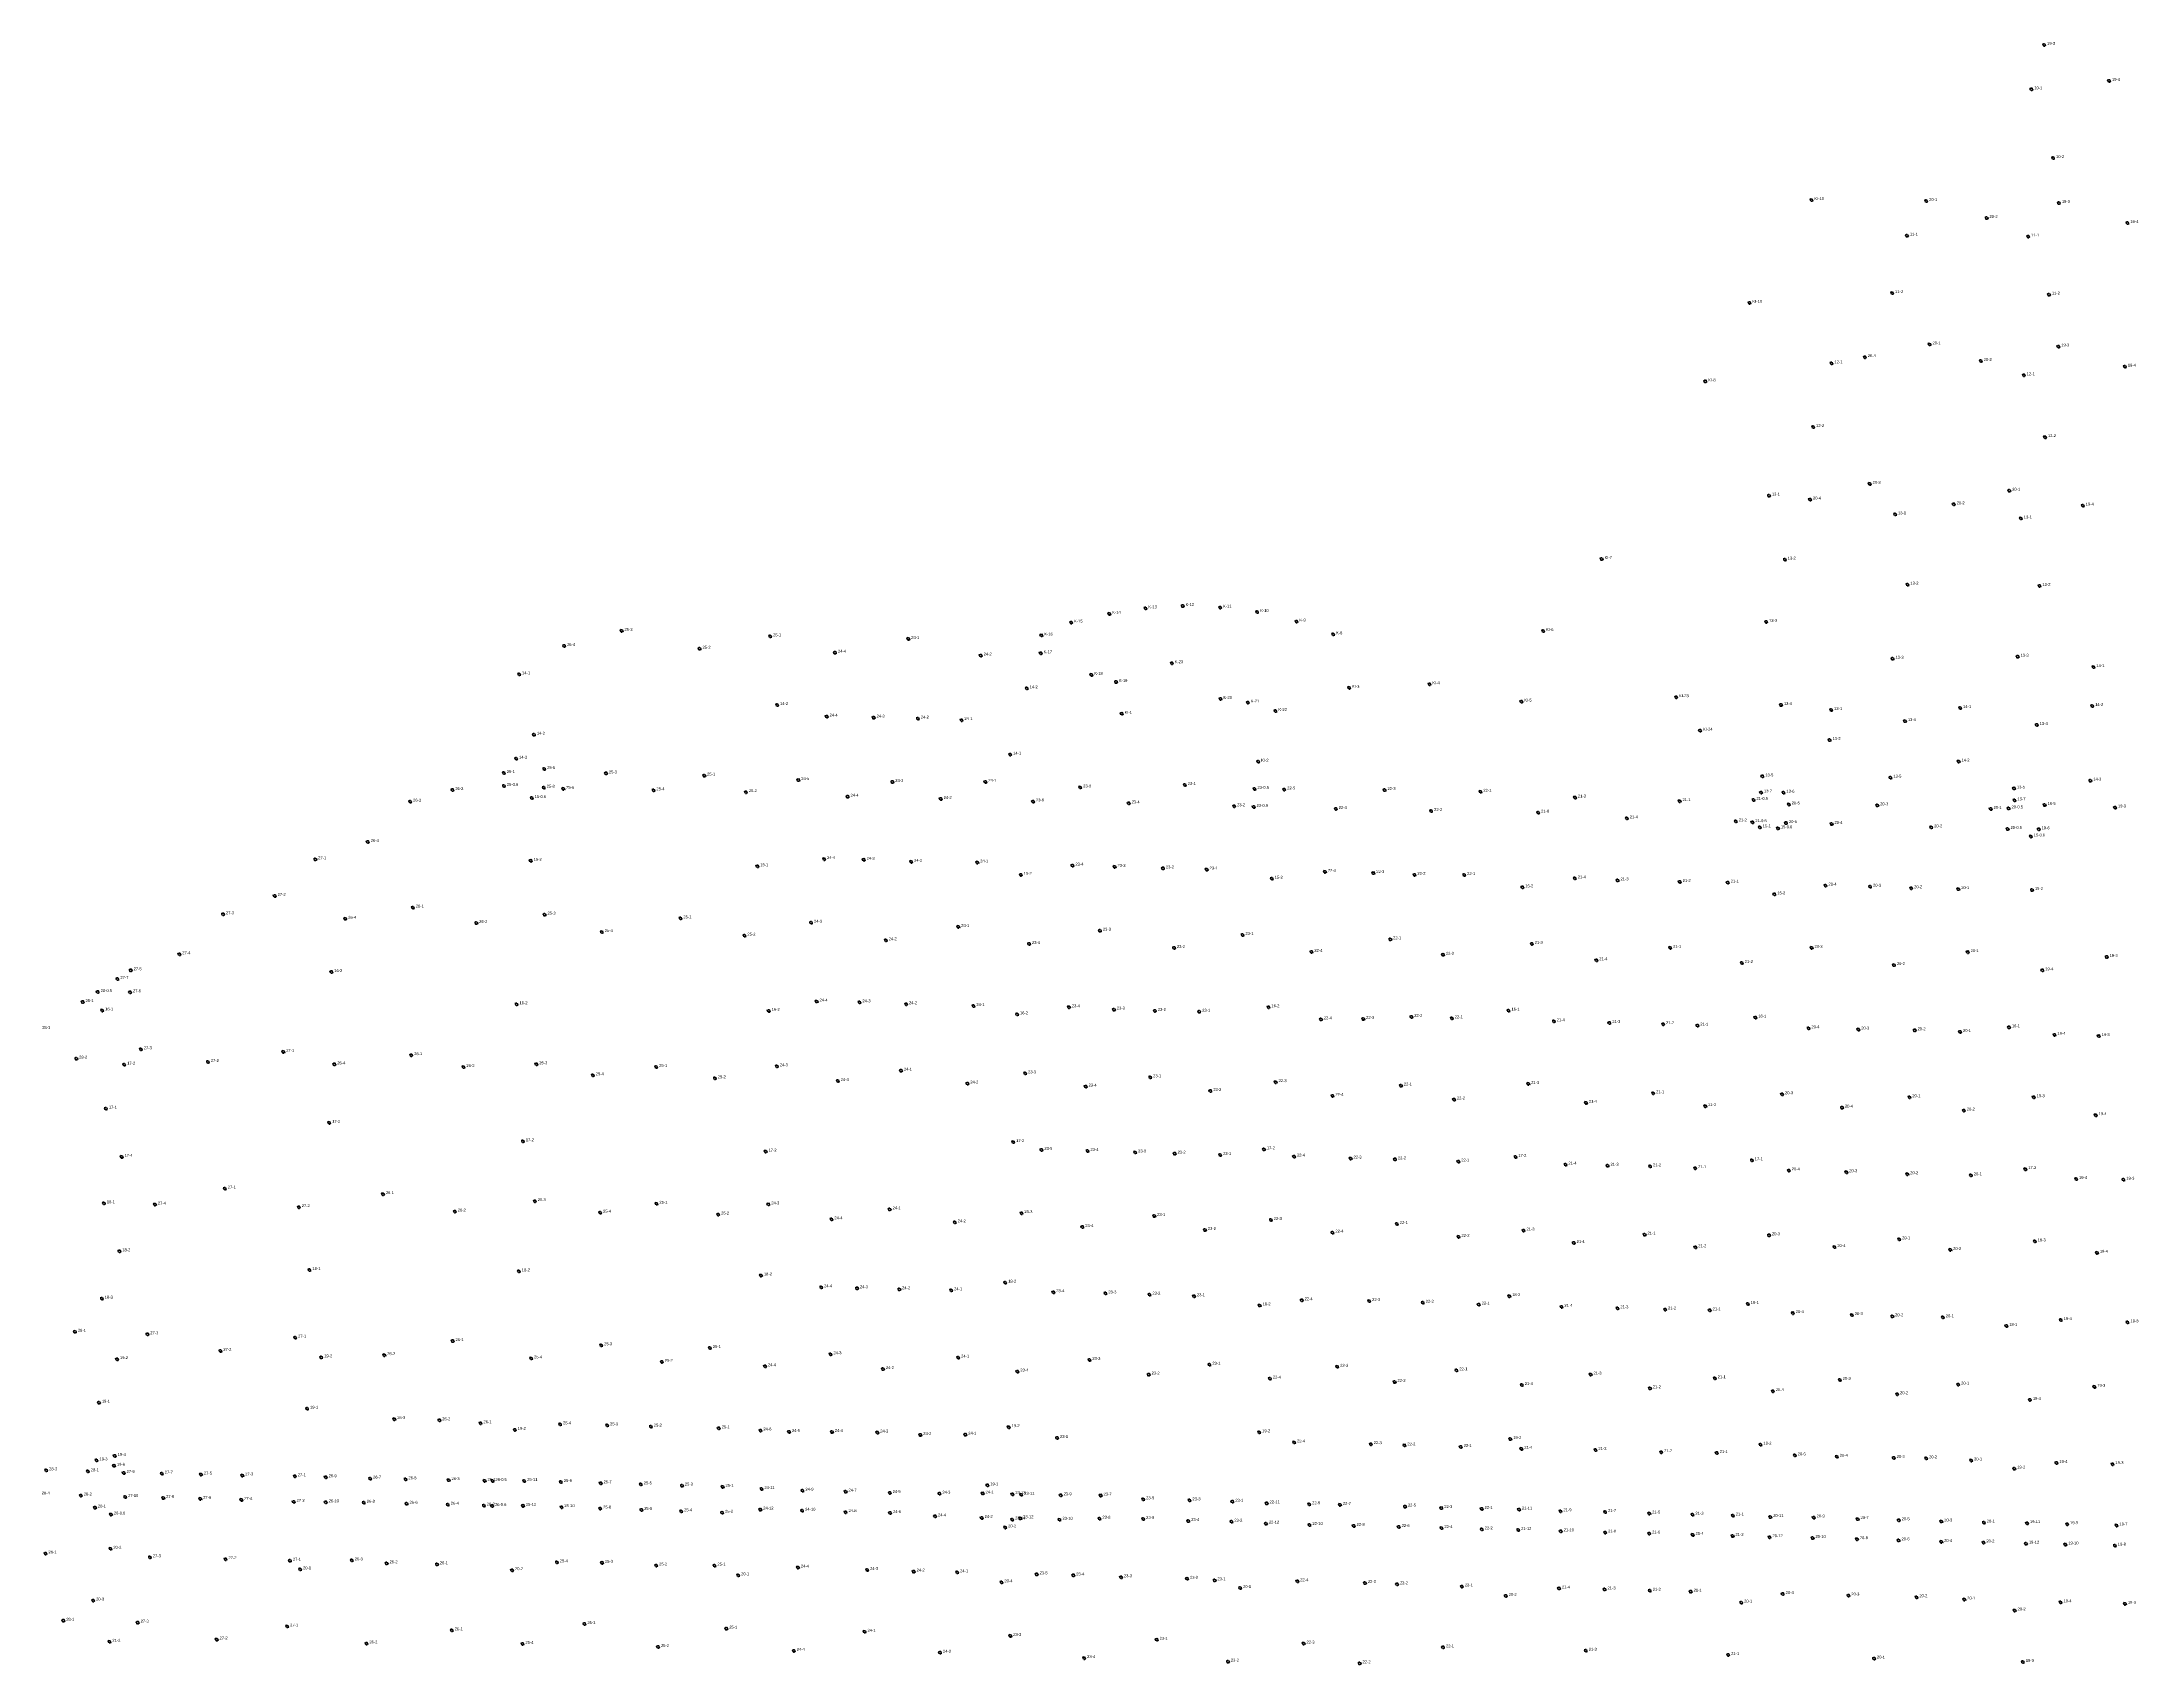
# Model space of a CAD drawing. Header units: inches. Extents: x 486468 to 494393, y 5455952 to 5461583.
# Drawn here: x 487713 to 489153, y 5457179 to 5458294 of the extents above; entities that cross this region are included whole.
import ezdxf

# ---------------------------------------------------------------- set-up
doc = ezdxf.new("R2010")
doc.units = ezdxf.units.IN
doc.header["$MEASUREMENT"] = 0
doc.layers.add('StreetLightingPoles', color=10, linetype='Continuous')

# ---------------------------------------------------------------- blocks, each defined once
blk = doc.blocks.new('Light')
at = {"color": 255}
for p, q in [((-0.7, 0.2), (-1.2, 0.4)), ((-0.4, 0.6), (-0.7, 1)), ((0, 0.7), (0, 1.2)), ((0.4, 0.6), (0.7, 1)), ((0.7, 0.2), (1.2, 0.4)), ((-0.7, -0.2), (-1.2, -0.4)), ((-0.4, -0.6), (-0.7, -1)), ((0, -0.8), (0, -1.3)), ((0.4, -0.6), (0.7, -1)), ((0.7, -0.2), (1.2, -0.4))]:
    blk.add_line(p, q, dxfattribs=at)
blk.add_circle((0, 0), 0.75, dxfattribs=at)

msp = doc.modelspace()

# ---------------------------------------------------------------- block references
at = {"layer": 'StreetLightingPoles'}
for p in [(489088.162, 5458292.047), (489132.75, 5458267.294), (489079.368, 5458261.526), (489094.334, 5458214.289), (488928.289, 5458185.412), (489007.121, 5458184.779), (489098.295, 5458183.371), (489048.636, 5458173.152), (489145.364, 5458169.627), (488993.879, 5458160.971), (489077.158, 5458160.395), (488885.734, 5458114.841), (488983.735, 5458121.51), (489091.429, 5458120.493), (489009.441, 5458086.246), (489097.917, 5458084.847), (488942.07, 5458073.282), (488964.959, 5458077.511), (489044.618, 5458074.877), (489074.175, 5458065.122), (489143.629, 5458071.039), (488855.378, 5458060.837), (488929.453, 5458029.511), (489088.739, 5458022.549), (488899.093, 5457982.396), (488927.342, 5457979.674), (488968.293, 5457990.482), (489064.177, 5457985.747), (488985.75, 5457969.495), (489026.041, 5457976.372), (489072.137, 5457966.704), (489114.724, 5457975.529), (488784.153, 5457938.885), (488909.973, 5457938.425), (488994.296, 5457921.252), (488496.32, 5457906.569), (489084.949, 5457920.383), (488419.726, 5457895.203), (488445.929, 5457901.175), (488470.764, 5457904.951), (488522.055, 5457905.491), (488547.531, 5457902.374), (488574.526, 5457895.901), (488897.16, 5457895.662), (488071.359, 5457879.09), (488110.884, 5457889.449), (488212.908, 5457885.702), (488307.848, 5457883.967), (488399.264, 5457886.315), (488599.721, 5457887.091), (488743.967, 5457889.344), (488164.472, 5457877.172), (488257.47, 5457874.429), (488357.602, 5457872.474), (488398.81, 5457874.086), (488488.842, 5457867.243), (488984.038, 5457870.313), (489069.944, 5457871.709), (489122.045, 5457864.557), (488040.505, 5457859.616), (488389.216, 5457849.934), (488433.579, 5457859.232), (488450.509, 5457854.376), (488610.659, 5457850.349), (488665.85, 5457852.832), (488217.733, 5457838.499), (488522.358, 5457842.747), (488541.091, 5457840.241), (488728.996, 5457840.91), (488835.37, 5457843.902), (488907.356, 5457838.6), (488941.824, 5457835.157), (489030.438, 5457836.517), (489121.189, 5457837.861), (488251.775, 5457830.584), (488284.039, 5457829.889), (488314.41, 5457829.185), (488344.376, 5457828.129), (488454.44, 5457832.498), (488560.102, 5457834.36), (488851.739, 5457820.894), (488992.528, 5457827.469), (489083.06, 5457824.816), (488050.655, 5457818.092), (488940.78, 5457814.429), (488030.01, 5457791.794), (488038.427, 5457801.624), (488057.679, 5457794.579), (488100.164, 5457791.547), (488377.85, 5457804.5), (488548.23, 5457799.569), (489029.381, 5457799.699), (487994.648, 5457780.095), (488030.022, 5457782.904), (488057.426, 5457781.69), (488070.829, 5457780.932), (488132.786, 5457779.922), (488167.685, 5457790.033), (488196.261, 5457778.661), (488232.289, 5457786.932), (488296.875, 5457785.664), (488360.772, 5457785.74), (488425.936, 5457781.889), (488497.778, 5457783.567), (488545.708, 5457780.875), (488566.078, 5457780.46), (488635.045, 5457780.091), (488700.902, 5457778.907), (488893.681, 5457778.433), (488894.593, 5457789.475), (488909.076, 5457778.281), (488982.539, 5457788.598), (489067.446, 5457781.205), (489119.863, 5457786.589), (487965.61, 5457772.093), (488049.16, 5457774.631), (488266.17, 5457775.505), (488330.121, 5457774.025), (488393.547, 5457772.226), (488459.24, 5457770.954), (488531.717, 5457769.007), (488545.129, 5457768.532), (488601.529, 5457767.181), (488667.026, 5457765.649), (488740.579, 5457764.565), (488765.85, 5457774.956), (488837.721, 5457772.469), (488888.529, 5457773.297), (488912.746, 5457770.199), (488973.527, 5457769.615), (489051.433, 5457767.159), (489063.742, 5457767.486), (489067.79, 5457773.003), (489088.469, 5457769.881), (489136.837, 5457768.111), (488801.499, 5457760.639), (488876.332, 5457758.55), (488887.709, 5457758.042), (488892.784, 5457754.454), (488905.261, 5457753.861), (488910.794, 5457757.419), (488942.151, 5457756.83), (489010.584, 5457754.42), (489063.062, 5457753.345), (489079.028, 5457748.209), (489084.409, 5457753.137), (487936.462, 5457744.413), (487900.452, 5457732.545), (488048.445, 5457731.488), (488204.157, 5457727.787), (488250.025, 5457732.634), (488277.209, 5457732.178), (488309.833, 5457730.807), (488355.231, 5457730.337), (488385.112, 5457721.841), (488420.577, 5457728.181), (488449.555, 5457727.338), (488482.816, 5457726.251), (488512.798, 5457725.505), (488594.075, 5457723.901), (488627.313, 5457723.026), (488655.588, 5457721.853), (488689.747, 5457721.757), (488765.74, 5457719.396), (487872.581, 5457707.406), (488557.561, 5457719.177), (488729.699, 5457713.238), (488795.107, 5457718.015), (488837.796, 5457716.991), (488870.782, 5457716.483), (488902.83, 5457708.411), (488937.971, 5457714.481), (488968.577, 5457713.669), (488996.802, 5457712.66), (489029.172, 5457712.034), (489079.772, 5457711.461), (487837.078, 5457694.752), (487921.026, 5457691.655), (487967.483, 5457699.349), (488057.969, 5457694.499), (488151.299, 5457691.96), (488011.057, 5457688.793), (488097.281, 5457682.506), (488195.302, 5457680.038), (488241.049, 5457688.924), (488292.374, 5457676.909), (488342.188, 5457686.1), (488439.498, 5457683.442), (488537.47, 5457680.544), (488638.938, 5457677.575), (487807.08, 5457667.326), (488390.787, 5457674.358), (488490.388, 5457671.611), (488584.771, 5457668.93), (488675.169, 5457666.924), (488736.169, 5457674.409), (488780.551, 5457663.206), (488831.255, 5457671.717), (488928.386, 5457671.707), (489035.634, 5457668.74), (489131.104, 5457665.426), (487764.51, 5457650.241), (487773.611, 5457656.261), (487911.51, 5457655.061), (488880.496, 5457661.291), (488984.98, 5457659.835), (489086.922, 5457656.192), (487740.637, 5457634.451), (487750.986, 5457641.296), (487773.172, 5457641.122), (488038.718, 5457632.915), (488244.862, 5457634.866), (488274.343, 5457634.231), (488306.334, 5457632.972), (487754.072, 5457628.666), (488211.949, 5457628.415), (488352.646, 5457631.696), (488382.571, 5457626.011), (488418.19, 5457630.897), (488449.094, 5457629.265), (488477.255, 5457628.387), (488507.713, 5457627.793), (488555.269, 5457630.914), (488591.336, 5457622.556), (488620.407, 5457622.862), (488653.43, 5457624.204), (488681.204, 5457623.331), (488720.205, 5457628.506), (488751.289, 5457621.233), (488789.456, 5457619.995), (488826.383, 5457619.252), (488889.762, 5457623.785), (488849.928, 5457618.262), (488926.259, 5457616.435), (488960.504, 5457615.601), (488999.203, 5457615.045), (489030.386, 5457613.933), (489063.991, 5457617.094), (489095.261, 5457611.939), (489125.629, 5457611.04), (487736.228, 5457595.58), (487769.184, 5457591.402), (487780.61, 5457602.028), (487826.67, 5457593.304), (487878.459, 5457600.27), (487913.535, 5457591.658), (487966.362, 5457597.961), (488002.284, 5457589.753), (488052.34, 5457591.712), (488134.64, 5457589.819), (488217.567, 5457590.332), (488091.097, 5457584.155), (488174.909, 5457582.073), (488259.4, 5457580.204), (488302.815, 5457587.267), (488348.426, 5457578.409), (488388.089, 5457585.448), (488429.697, 5457576.379), (488474.028, 5457582.747), (488560.188, 5457579.41), (488646.291, 5457577.072), (488733.755, 5457578.228), (487756.605, 5457561.153), (488515.374, 5457573.294), (488599.263, 5457570.007), (488682.729, 5457567.457), (488773.4, 5457565.218), (488819.559, 5457571.809), (488855.337, 5457562.94), (488908.109, 5457571.132), (488949.269, 5457561.914), (488995.61, 5457569.061), (489080.999, 5457569.051), (487910.018, 5457551.494), (489032.988, 5457559.905), (489123.545, 5457556.73), (488043.063, 5457538.78), (488379.922, 5457538.218), (488399.265, 5457532.83), (488430.981, 5457532.149), (488552.142, 5457533.274), (487767.416, 5457528.112), (488209.815, 5457531.756), (488463.721, 5457531.127), (488490.833, 5457530.275), (488522.041, 5457529.384), (488572.848, 5457528.312), (488611.715, 5457526.941), (488642.199, 5457526.332), (488685.731, 5457524.903), (488724.933, 5457528.021), (488759.324, 5457522.76), (488788.252, 5457521.996), (488817.485, 5457521.538), (488848.408, 5457520.314), (488887.341, 5457525.725), (488912.718, 5457518.711), (489075.214, 5457519.646), (487838.312, 5457506.231), (488952.255, 5457517.544), (488994.129, 5457516.182), (489037.834, 5457515.387), (489110.116, 5457512.858), (489142.606, 5457512.358), (487755.227, 5457496.174), (487790.296, 5457495.322), (487889.12, 5457493.534), (487946.935, 5457502.475), (487996.295, 5457490.522), (488051.243, 5457497.657), (488096.181, 5457489.717), (488134.816, 5457495.854), (488211.713, 5457495.406), (488295.006, 5457492.017), (488385.577, 5457489.415), (488177.224, 5457488.464), (488255.055, 5457485.129), (488339.758, 5457483.044), (488427.407, 5457479.843), (488476.84, 5457487.517), (488511.621, 5457477.903), (488556.883, 5457484.751), (488599.198, 5457476.013), (488643.437, 5457481.955), (488730.516, 5457477.505), (488813.672, 5457474.683), (487765.863, 5457463.223), (488685.873, 5457473.132), (488764.965, 5457468.951), (488848.553, 5457466.026), (488899.135, 5457474.22), (488944.081, 5457466.091), (488988.589, 5457471.493), (489023.646, 5457464.183), (489081.723, 5457470.034), (489124.401, 5457462.176), (487896.465, 5457450.314), (488040.299, 5457449.418), (488206.62, 5457446.586), (488247.98, 5457438.471), (488272.603, 5457437.792), (488301.64, 5457437.114), (488337.301, 5457436.435), (488374.42, 5457441.629), (488407.494, 5457435.119), (488443.282, 5457434.263), (488473.499, 5457433.407), (488504.144, 5457432.336), (488720.704, 5457432.402), (487753.78, 5457430.705), (488549.204, 5457426.003), (488578.087, 5457429.559), (488624.441, 5457428.99), (488661.296, 5457427.851), (488699.717, 5457426.55), (488756.579, 5457425.071), (488795.012, 5457424.028), (488827.759, 5457423.197), (488858.38, 5457422.611), (488884.585, 5457427.05), (488915.439, 5457420.723), (488956.015, 5457419.367), (488983.822, 5457418.55), (489018.577, 5457417.803), (487735.339, 5457407.922), (487785.077, 5457406.187), (487886.601, 5457403.857), (489062.194, 5457411.985), (489099.572, 5457415.94), (489145.44, 5457414.34), (487764.24, 5457389.111), (487835.272, 5457394.778), (487904.538, 5457390.311), (487947.848, 5457391.846), (487994.81, 5457401.548), (488048.707, 5457389.597), (488096.817, 5457398.658), (488171.534, 5457396.758), (488254.375, 5457392.477), (488342.114, 5457390.2), (488432.268, 5457388.592), (488138.492, 5457387.259), (488209.427, 5457384.271), (488290.418, 5457382.324), (488382.79, 5457380.625), (488472.963, 5457378.479), (488514.735, 5457385.263), (488556.258, 5457375.748), (488602.511, 5457383.866), (488684.384, 5457381.385), (488776.561, 5457378.572), (488861.861, 5457376), (488947.761, 5457374.847), (488641.913, 5457373.465), (488729.369, 5457371.303), (488817.326, 5457369.106), (488901.779, 5457367.124), (488987.141, 5457365.029), (489029.087, 5457371.654), (489078.367, 5457361.142), (489122.634, 5457370.087), (487751.835, 5457359.18), (487894.83, 5457355.029), (487954.717, 5457347.9), (487985.677, 5457347.1), (488013.968, 5457345.1), (488037.535, 5457340.514), (488068.638, 5457344.276), (488100.973, 5457343.603), (488130.95, 5457342.761), (488177.606, 5457341.543), (488206.265, 5457340.069), (488225.916, 5457339.115), (488255.393, 5457339.115), (488286.561, 5457338.694), (488316.101, 5457337.058), (488347.002, 5457337.199), (488376.793, 5457342.374), (488410.045, 5457334.987), (488548.904, 5457338.884), (488572.874, 5457331.877), (488625.542, 5457330.702), (488721.409, 5457334.262), (487750.144, 5457319.574), (487762.671, 5457322.619), (488648.658, 5457329.814), (488687.342, 5457328.769), (488728.989, 5457327.498), (488779.914, 5457326.678), (488825.089, 5457325.201), (488863.213, 5457324.608), (488893.28, 5457330.341), (488916.851, 5457323.009), (488945.687, 5457322.033), (488984.787, 5457321.219), (489007.059, 5457320.966), (489037.989, 5457319.503), (489096.57, 5457317.79), (489135.103, 5457316.965), (487715.601, 5457312.728), (487744.166, 5457312.022), (487762.163, 5457315.852), (487768.829, 5457310.984), (487795.039, 5457310.41), (487821.886, 5457309.821), (487850.298, 5457309.199), (487886.396, 5457308.702), (487907.586, 5457307.967), (487938.097, 5457307.048), (487962.442, 5457306.574), (487992.017, 5457305.998), (488016.764, 5457305.517), (488022.149, 5457305.412), (488043.954, 5457305.388), (488069.173, 5457304.651), (488096.522, 5457303.853), (488124.098, 5457303.048), (488152.329, 5457302.224), (488362.157, 5457302.388), (489067.63, 5457313.873), (487739.409, 5457295.402), (487769.783, 5457294.429), (487796.014, 5457293.778), (487821.453, 5457293.146), (487849.639, 5457292.447), (487885.605, 5457291.098), (487907.586, 5457290.739), (487933.822, 5457290.463), (487963.194, 5457289.757), (487991.484, 5457289.077), (488016.212, 5457288.483), (488021.895, 5457288.195), (488043.135, 5457288.36), (488069.558, 5457287.434), (488180.256, 5457301.409), (488206.944, 5457299.944), (488235.185, 5457298.71), (488264.758, 5457298.136), (488295.117, 5457297.232), (488329.211, 5457296.679), (488358.928, 5457296.837), (488379.351, 5457296.351), (488385.405, 5457295.933), (488412.527, 5457295.546), (488439.976, 5457295.458), (488469.237, 5457292.855), (488501.046, 5457292.08), (488530.47, 5457291.154), (488554.02, 5457290.023), (488583.26, 5457289.414), (488604.378, 5457289.008), (488649.05, 5457287.791), (487749.094, 5457287.139), (487760.071, 5457282.362), (488096.191, 5457286.501), (488124.45, 5457285.51), (488151.807, 5457284.551), (488179.903, 5457283.567), (488206.172, 5457285.755), (488234.936, 5457284.969), (488264.734, 5457283.996), (488295.312, 5457283.412), (488326.205, 5457281.081), (488358.282, 5457280.053), (488374.427, 5457273.469), (488379.209, 5457278.879), (488384.759, 5457279.795), (488411.752, 5457278.762), (488439.174, 5457279.48), (488469.237, 5457279.287), (488500.184, 5457277.871), (488529.817, 5457277.436), (488553.546, 5457276.076), (488583.496, 5457275.123), (488613.828, 5457274.551), (488644.734, 5457273.784), (488674.026, 5457286.777), (488674.089, 5457273.032), (488701.761, 5457286.229), (488727.399, 5457285.749), (488755.921, 5457284.628), (488786.538, 5457284.053), (488816.87, 5457283.043), (488846.596, 5457282.235), (488874.3, 5457281.629), (488900.013, 5457280.639), (488929.853, 5457280.321), (488960.012, 5457279.205), (488988.257, 5457278.408), (489017.487, 5457277.603), (489046.687, 5457276.799), (489076.419, 5457276.44), (489103.954, 5457275.726), (489137.876, 5457274.848), (487759.717, 5457258.829), (488701.788, 5457272.13), (488726.807, 5457271.759), (488756.033, 5457270.826), (488786.593, 5457270.026), (488816.855, 5457269.31), (488846.688, 5457268.411), (488874.122, 5457267.662), (488899.493, 5457266.795), (488929.086, 5457266.236), (488959.534, 5457265.423), (488988.164, 5457264.585), (489017.479, 5457263.573), (489046.471, 5457263.128), (489075.658, 5457262.322), (489102.701, 5457261.755), (489136.741, 5457261), (487715.089, 5457255.597), (487786.808, 5457252.995), (487838.781, 5457251.682), (487883.043, 5457250.604), (487890.004, 5457244.684), (487925.573, 5457250.845), (487949.456, 5457248.843), (487984.03, 5457248.175), (488035.615, 5457244.128), (488066.389, 5457249.534), (488097.416, 5457249.199), (488134.648, 5457247.356), (488174.715, 5457247.227), (488232.032, 5457245.946), (488279.586, 5457244.313), (488190.93, 5457240.631), (488311.531, 5457243.164), (488341.421, 5457242.648), (488371.854, 5457235.753), (488396.013, 5457241.27), (488421.214, 5457240.55), (488453.975, 5457239.291), (488499.337, 5457238.213), (488518.254, 5457237.191), (488535.768, 5457231.907), (488575.117, 5457236.548), (488621.546, 5457235.295), (488643.595, 5457234.399), (488688.144, 5457232.923), (488754.869, 5457231.58), (488786.184, 5457230.904), (488817.274, 5457230.004), (487747.854, 5457223.265), (488718.268, 5457226.407), (488845.31, 5457229.348), (488880.057, 5457221.849), (488908.549, 5457227.716), (488953.685, 5457226.719), (489000.419, 5457225.522), (489033.27, 5457223.974), (489067.872, 5457216.427), (489099.415, 5457222.091), (489143.65, 5457221.018), (487727.364, 5457209.399), (487778.429, 5457208.058), (487881.161, 5457205.469), (487994.215, 5457202.74), (488085.329, 5457207.153), (488182.812, 5457203.938), (488277.797, 5457201.805), (487759.031, 5457194.93), (487832.69, 5457196.481), (487935.581, 5457193.76), (488042.819, 5457193.504), (488135.909, 5457191.347), (488229.161, 5457188.718), (488329.627, 5457187.39), (488377.928, 5457199), (488478.495, 5457196.301), (488579.414, 5457193.715), (488675.218, 5457191.056), (488773.325, 5457188.784), (488428.662, 5457183.7), (488527.428, 5457181.301), (488617.885, 5457180.164), (488871.114, 5457185.935), (488971.286, 5457183.365), (489073.553, 5457180.997)]:
    msp.add_blockref('Light', p, dxfattribs=at)

# ---------------------------------------------------------------- texts
for s, p in [('19-3', (489090.162, 5458292.047)), ('19-4', (489134.75, 5458267.294)), ('10-1', (489081.368, 5458261.526)), ('10-2', (489096.334, 5458214.289)), ('KI-10', (488930.289, 5458185.412)), ('20-1', (489009.121, 5458184.779)), ('19-3', (489100.295, 5458183.371)), ('20-2', (489050.636, 5458173.152)), ('19-4', (489147.364, 5458169.627)), ('11-1', (488995.879, 5458160.971)), ('11-1', (489079.158, 5458160.395)), ('KI-10', (488887.734, 5458114.841)), ('11-2', (488985.735, 5458121.51)), ('11-2', (489093.429, 5458120.493)), ('20-1', (489011.441, 5458086.246)), ('19-3', (489099.917, 5458084.847)), ('12-1', (488944.07, 5458073.282)), ('20-4', (488966.959, 5458077.511)), ('20-2', (489046.618, 5458074.877)), ('12-1', (489076.175, 5458065.122)), ('19-4', (489145.629, 5458071.039)), ('KI-8', (488857.378, 5458060.837)), ('12-2', (488931.453, 5458029.511)), ('12-2', (489090.739, 5458022.549)), ('13-1', (488901.093, 5457982.396)), ('20-4', (488929.342, 5457979.674)), ('20-3', (488970.293, 5457990.482)), ('20-1', (489066.177, 5457985.747)), ('13-1', (488987.75, 5457969.495)), ('20-2', (489028.041, 5457976.372)), ('13-1', (489074.137, 5457966.704)), ('19-4', (489116.724, 5457975.529)), ('KI-7', (488786.153, 5457938.885)), ('13-2', (488911.973, 5457938.425)), ('13-2', (488996.296, 5457921.252)), ('13-2', (489086.949, 5457920.383)), ('K-12', (488498.32, 5457906.569)), ('K-15', (488421.726, 5457895.203)), ('K-14', (488447.929, 5457901.175)), ('K-13', (488472.764, 5457904.951)), ('K-11', (488524.055, 5457905.491)), ('K-10', (488549.531, 5457902.374)), ('K-9', (488576.526, 5457895.901)), ('13-3', (488899.16, 5457895.662)), ('25-4', (488073.359, 5457879.09)), ('25-3', (488112.884, 5457889.449)), ('25-2', (488166.472, 5457877.172)), ('25-1', (488214.908, 5457885.702)), ('24-1', (488309.848, 5457883.967)), ('K-16', (488401.264, 5457886.315)), ('K-8', (488601.721, 5457887.091)), ('KI-6', (488745.967, 5457889.344)), ('24-4', (488259.47, 5457874.429)), ('24-2', (488359.602, 5457872.474)), ('K-17', (488400.81, 5457874.086)), ('K-23', (488490.842, 5457867.243)), ('13-3', (488986.038, 5457870.313)), ('13-3', (489071.944, 5457871.709)), ('14-1', (489124.045, 5457864.557)), ('14-1', (488042.505, 5457859.616)), ('14-2', (488391.216, 5457849.934)), ('K-18', (488435.579, 5457859.232)), ('K-19', (488452.509, 5457854.376)), ('KI-3', (488612.659, 5457850.349)), ('KI-4', (488667.85, 5457852.832)), ('14-2', (488219.733, 5457838.499)), ('K-20', (488524.358, 5457842.747)), ('K-21', (488543.091, 5457840.241)), ('K-22', (488562.102, 5457834.36)), ('KI-5', (488730.996, 5457840.91)), ('KI-23', (488837.37, 5457843.902)), ('13-4', (488909.356, 5457838.6)), ('13-1', (488943.824, 5457835.157)), ('14-1', (489032.438, 5457836.517)), ('14-2', (489123.189, 5457837.861)), ('24-4', (488253.775, 5457830.584)), ('24-3', (488286.039, 5457829.889)), ('24-2', (488316.41, 5457829.185)), ('24-1', (488346.376, 5457828.129)), ('KI-1', (488456.44, 5457832.498)), ('KI-24', (488853.739, 5457820.894)), ('13-4', (488994.528, 5457827.469)), ('13-4', (489085.06, 5457824.816)), ('14-2', (488052.655, 5457818.092)), ('13-2', (488942.78, 5457814.429)), ('26-1', (488032.01, 5457791.794)), ('14-3', (488040.427, 5457801.624)), ('25-5', (488059.679, 5457794.579)), ('25-3', (488102.164, 5457791.547)), ('14-1', (488379.85, 5457804.5)), ('KI-2', (488550.23, 5457799.569)), ('14-2', (489031.381, 5457799.699)), ('26-2', (487996.648, 5457780.095)), ('26-0.6', (488032.022, 5457782.904)), ('25-8', (488059.426, 5457781.69)), ('25-6', (488072.829, 5457780.932)), ('25-4', (488134.786, 5457779.922)), ('25-1', (488169.685, 5457790.033)), ('25-2', (488198.261, 5457778.661)), ('24-5', (488234.289, 5457786.932)), ('24-3', (488298.875, 5457785.664)), ('24-1', (488362.772, 5457785.74)), ('23-3', (488427.936, 5457781.889)), ('23-1', (488499.778, 5457783.567)), ('23-0.5', (488547.708, 5457780.875)), ('22-5', (488568.078, 5457780.46)), ('22-3', (488637.045, 5457780.091)), ('22-1', (488702.902, 5457778.907)), ('13-7', (488895.681, 5457778.433)), ('13-5', (488896.593, 5457789.475)), ('13-6', (488911.076, 5457778.281)), ('13-5', (488984.539, 5457788.598)), ('13-5', (489069.446, 5457781.205)), ('14-3', (489121.863, 5457786.589)), ('26-3', (487967.61, 5457772.093)), ('15-0.6', (488051.16, 5457774.631)), ('24-4', (488268.17, 5457775.505)), ('24-2', (488332.121, 5457774.025)), ('23-6', (488395.547, 5457772.226)), ('23-4', (488461.24, 5457770.954)), ('23-2', (488533.717, 5457769.007)), ('23-0.6', (488547.129, 5457768.532)), ('22-4', (488603.529, 5457767.181)), ('22-2', (488669.026, 5457765.649)), ('21-6', (488742.579, 5457764.565)), ('21-3', (488767.85, 5457774.956)), ('21-1', (488839.721, 5457772.469)), ('21-0.5', (488890.529, 5457773.297)), ('20-5', (488914.746, 5457770.199)), ('20-3', (488975.527, 5457769.615)), ('20-1', (489053.433, 5457767.159)), ('20-0.5', (489065.742, 5457767.486)), ('13-7', (489069.79, 5457773.003)), ('19-5', (489090.469, 5457769.881)), ('19-3', (489138.837, 5457768.111)), ('21-4', (488803.499, 5457760.639)), ('21-2', (488878.332, 5457758.55)), ('21-0.6', (488889.709, 5457758.042)), ('15-1', (488894.784, 5457754.454)), ('15-0.6', (488907.261, 5457753.861)), ('20-6', (488912.794, 5457757.419)), ('20-4', (488944.151, 5457756.83)), ('20-2', (489012.584, 5457754.42)), ('20-0.6', (489065.062, 5457753.345)), ('15-0.6', (489081.028, 5457748.209)), ('19-6', (489086.409, 5457753.137)), ('26-4', (487938.462, 5457744.413)), ('27-1', (487902.452, 5457732.545)), ('15-2', (488050.445, 5457731.488)), ('15-1', (488206.157, 5457727.787)), ('24-4', (488252.025, 5457732.634)), ('24-3', (488279.209, 5457732.178)), ('24-2', (488311.833, 5457730.807)), ('24-1', (488357.231, 5457730.337)), ('15-2', (488387.112, 5457721.841)), ('23-4', (488422.577, 5457728.181)), ('23-3', (488451.555, 5457727.338)), ('23-2', (488484.816, 5457726.251)), ('23-1', (488514.798, 5457725.505)), ('15-2', (488559.561, 5457719.177)), ('22-4', (488596.075, 5457723.901)), ('22-3', (488629.313, 5457723.026)), ('22-2', (488657.588, 5457721.853)), ('22-1', (488691.747, 5457721.757)), ('21-4', (488767.74, 5457719.396)), ('27-2', (487874.581, 5457707.406)), ('15-2', (488731.699, 5457713.238)), ('21-3', (488797.107, 5457718.015)), ('21-2', (488839.796, 5457716.991)), ('21-1', (488872.782, 5457716.483)), ('15-2', (488904.83, 5457708.411)), ('20-4', (488939.971, 5457714.481)), ('20-3', (488970.577, 5457713.669)), ('20-2', (488998.802, 5457712.66)), ('20-1', (489031.172, 5457712.034)), ('15-2', (489081.772, 5457711.461)), ('27-3', (487839.078, 5457694.752)), ('26-4', (487923.026, 5457691.655)), ('26-1', (487969.483, 5457699.349)), ('25-3', (488059.969, 5457694.499)), ('25-1', (488153.299, 5457691.96)), ('26-2', (488013.057, 5457688.793)), ('25-4', (488099.281, 5457682.506)), ('25-2', (488197.302, 5457680.038)), ('24-3', (488243.049, 5457688.924)), ('24-2', (488294.374, 5457676.909)), ('24-1', (488344.188, 5457686.1)), ('23-3', (488441.498, 5457683.442)), ('23-1', (488539.47, 5457680.544)), ('22-1', (488640.938, 5457677.575)), ('27-4', (487809.08, 5457667.326)), ('23-4', (488392.787, 5457674.358)), ('23-2', (488492.388, 5457671.611)), ('22-4', (488586.771, 5457668.93)), ('22-2', (488677.169, 5457666.924)), ('21-3', (488738.169, 5457674.409)), ('21-4', (488782.551, 5457663.206)), ('21-1', (488833.255, 5457671.717)), ('21-2', (488882.496, 5457661.291)), ('20-3', (488930.386, 5457671.707)), ('20-1', (489037.634, 5457668.74)), ('19-3', (489133.104, 5457665.426)), ('27-7', (487766.51, 5457650.241)), ('27-5', (487775.611, 5457656.261)), ('16-2', (487913.51, 5457655.061)), ('20-2', (488986.98, 5457659.835)), ('19-4', (489088.922, 5457656.192)), ('28-1', (487742.637, 5457634.451)), ('28-0.5', (487752.986, 5457641.296)), ('27-6', (487775.172, 5457641.122)), ('16-2', (488040.718, 5457632.915)), ('24-4', (488246.862, 5457634.866)), ('24-3', (488276.343, 5457634.231)), ('24-2', (488308.334, 5457632.972)), ('16-1', (487756.072, 5457628.666)), ('16-2', (488213.949, 5457628.415)), ('24-1', (488354.646, 5457631.696)), ('16-2', (488384.571, 5457626.011)), ('23-4', (488420.19, 5457630.897)), ('23-3', (488451.094, 5457629.265)), ('23-2', (488479.255, 5457628.387)), ('23-1', (488509.713, 5457627.793)), ('16-2', (488557.269, 5457630.914)), ('22-4', (488593.336, 5457622.556)), ('22-3', (488622.407, 5457622.862)), ('22-2', (488655.43, 5457624.204)), ('22-1', (488683.204, 5457623.331)), ('16-1', (488722.205, 5457628.506)), ('21-4', (488753.289, 5457621.233)), ('21-3', (488791.456, 5457619.995)), ('21-2', (488828.383, 5457619.252)), ('21-1', (488851.928, 5457618.262)), ('16-1', (488891.762, 5457623.785)), ('28-3', (487712.882, 5457615.903)), ('20-4', (488928.259, 5457616.435)), ('20-3', (488962.504, 5457615.601)), ('20-2', (489001.203, 5457615.045)), ('20-1', (489032.386, 5457613.933)), ('16-1', (489065.991, 5457617.094)), ('19-4', (489097.261, 5457611.939)), ('19-3', (489127.629, 5457611.04)), ('28-2', (487738.228, 5457595.58)), ('17-2', (487771.184, 5457591.402)), ('27-3', (487782.61, 5457602.028)), ('27-2', (487828.67, 5457593.304)), ('27-1', (487880.459, 5457600.27)), ('26-4', (487915.535, 5457591.658)), ('26-1', (487968.362, 5457597.961)), ('26-2', (488004.284, 5457589.753)), ('25-3', (488054.34, 5457591.712)), ('25-1', (488136.64, 5457589.819)), ('24-3', (488219.567, 5457590.332)), ('25-4', (488093.097, 5457584.155)), ('25-2', (488176.909, 5457582.073)), ('24-4', (488261.4, 5457580.204)), ('24-1', (488304.815, 5457587.267)), ('24-2', (488350.426, 5457578.409)), ('23-3', (488390.089, 5457585.448)), ('23-4', (488431.697, 5457576.379)), ('23-1', (488476.028, 5457582.747)), ('22-3', (488562.188, 5457579.41)), ('22-1', (488648.291, 5457577.072)), ('21-3', (488735.755, 5457578.228)), ('17-1', (487758.605, 5457561.153)), ('23-2', (488517.374, 5457573.294)), ('22-4', (488601.263, 5457570.007)), ('22-2', (488684.729, 5457567.457)), ('21-4', (488775.4, 5457565.218)), ('21-1', (488821.559, 5457571.809)), ('21-2', (488857.337, 5457562.94)), ('20-3', (488910.109, 5457571.132)), ('20-4', (488951.269, 5457561.914)), ('20-1', (488997.61, 5457569.061)), ('19-3', (489082.999, 5457569.051)), ('17-2', (487912.018, 5457551.494)), ('20-2', (489034.988, 5457559.905)), ('19-4', (489125.545, 5457556.73)), ('17-2', (488045.063, 5457538.78)), ('17-2', (488211.815, 5457531.756)), ('17-2', (488381.922, 5457538.218)), ('23-5', (488401.265, 5457532.83)), ('23-4', (488432.981, 5457532.149)), ('17-2', (488554.142, 5457533.274)), ('17-4', (487769.416, 5457528.112)), ('23-3', (488465.721, 5457531.127)), ('23-2', (488492.833, 5457530.275)), ('23-1', (488524.041, 5457529.384)), ('22-4', (488574.848, 5457528.312)), ('22-3', (488613.715, 5457526.941)), ('22-2', (488644.199, 5457526.332)), ('22-1', (488687.731, 5457524.903)), ('17-2', (488726.933, 5457528.021)), ('21-4', (488761.324, 5457522.76)), ('21-3', (488790.252, 5457521.996)), ('21-2', (488819.485, 5457521.538)), ('21-1', (488850.408, 5457520.314)), ('17-1', (488889.341, 5457525.725)), ('20-4', (488914.718, 5457518.711)), ('20-3', (488954.255, 5457517.544)), ('17-2', (489077.214, 5457519.646)), ('27-1', (487840.312, 5457506.231)), ('20-2', (488996.129, 5457516.182)), ('20-1', (489039.834, 5457515.387)), ('19-4', (489112.116, 5457512.858)), ('19-3', (489144.606, 5457512.358)), ('18-1', (487757.227, 5457496.174)), ('27-4', (487792.296, 5457495.322)), ('27-2', (487891.12, 5457493.534)), ('26-1', (487948.935, 5457502.475)), ('26-2', (487998.295, 5457490.522)), ('25-3', (488053.243, 5457497.657)), ('25-4', (488098.181, 5457489.717)), ('25-1', (488136.816, 5457495.854)), ('25-2', (488179.224, 5457488.464)), ('24-3', (488213.713, 5457495.406)), ('24-1', (488297.006, 5457492.017)), ('23-3', (488387.577, 5457489.415)), ('24-4', (488257.055, 5457485.129)), ('24-2', (488341.758, 5457483.044)), ('23-4', (488429.407, 5457479.843)), ('23-1', (488478.84, 5457487.517)), ('23-2', (488513.621, 5457477.903)), ('22-3', (488558.883, 5457484.751)), ('22-4', (488601.198, 5457476.013)), ('22-1', (488645.437, 5457481.955)), ('21-3', (488732.516, 5457477.505)), ('21-1', (488815.672, 5457474.683)), ('20-3', (488901.135, 5457474.22)), ('18-2', (487767.863, 5457463.223)), ('22-2', (488687.873, 5457473.132)), ('21-4', (488766.965, 5457468.951)), ('21-2', (488850.553, 5457466.026)), ('20-4', (488946.081, 5457466.091)), ('20-1', (488990.589, 5457471.493)), ('20-2', (489025.646, 5457464.183)), ('19-3', (489083.723, 5457470.034)), ('19-4', (489126.401, 5457462.176)), ('18-1', (487898.465, 5457450.314)), ('18-2', (488042.299, 5457449.418)), ('18-2', (488208.62, 5457446.586)), ('18-3', (487755.78, 5457430.705)), ('24-4', (488249.98, 5457438.471)), ('24-3', (488274.603, 5457437.792)), ('24-2', (488303.64, 5457437.114)), ('24-1', (488339.301, 5457436.435)), ('18-2', (488376.42, 5457441.629)), ('23-4', (488409.494, 5457435.119)), ('23-3', (488445.282, 5457434.263)), ('23-2', (488475.499, 5457433.407)), ('23-1', (488506.144, 5457432.336)), ('18-2', (488722.704, 5457432.402)), ('18-2', (488551.204, 5457426.003)), ('22-4', (488580.087, 5457429.559)), ('22-3', (488626.441, 5457428.99)), ('22-2', (488663.296, 5457427.851)), ('22-1', (488701.717, 5457426.55)), ('21-4', (488758.579, 5457425.071)), ('21-3', (488797.012, 5457424.028)), ('21-2', (488829.759, 5457423.197)), ('21-1', (488860.38, 5457422.611)), ('18-1', (488886.585, 5457427.05)), ('20-4', (488917.439, 5457420.723)), ('20-3', (488958.015, 5457419.367)), ('20-2', (488985.822, 5457418.55)), ('20-1', (489020.577, 5457417.803)), ('28-1', (487737.339, 5457407.922)), ('27-3', (487787.077, 5457406.187)), ('27-1', (487888.601, 5457403.857)), ('18-1', (489064.194, 5457411.985)), ('19-4', (489101.572, 5457415.94)), ('19-3', (489147.44, 5457414.34)), ('19-2', (487766.24, 5457389.111)), ('27-2', (487837.272, 5457394.778)), ('19-2', (487906.538, 5457390.311)), ('26-2', (487949.848, 5457391.846)), ('26-1', (487996.81, 5457401.548)), ('25-4', (488050.707, 5457389.597)), ('25-3', (488098.817, 5457398.658)), ('25-1', (488173.534, 5457396.758)), ('24-3', (488256.375, 5457392.477)), ('24-1', (488344.114, 5457390.2)), ('23-3', (488434.268, 5457388.592)), ('25-2', (488140.492, 5457387.259)), ('24-4', (488211.427, 5457384.271)), ('24-2', (488292.418, 5457382.324)), ('23-4', (488384.79, 5457380.625)), ('23-2', (488474.963, 5457378.479)), ('23-1', (488516.735, 5457385.263)), ('22-4', (488558.258, 5457375.748)), ('22-3', (488604.511, 5457383.866)), ('22-2', (488643.913, 5457373.465)), ('22-1', (488686.384, 5457381.385)), ('21-3', (488778.561, 5457378.572)), ('21-1', (488863.861, 5457376)), ('20-3', (488949.761, 5457374.847)), ('19-1', (487753.835, 5457359.18)), ('21-4', (488731.369, 5457371.303)), ('21-2', (488819.326, 5457369.106)), ('20-4', (488903.779, 5457367.124)), ('20-2', (488989.141, 5457365.029)), ('20-1', (489031.087, 5457371.654)), ('19-4', (489080.367, 5457361.142)), ('19-3', (489124.634, 5457370.087)), ('19-1', (487896.83, 5457355.029)), ('26-3', (487956.717, 5457347.9)), ('26-2', (487987.677, 5457347.1)), ('26-1', (488015.968, 5457345.1)), ('25-4', (488070.638, 5457344.276)), ('19-2', (488039.535, 5457340.514)), ('25-3', (488102.973, 5457343.603)), ('25-2', (488132.95, 5457342.761)), ('25-1', (488179.606, 5457341.543)), ('24-6', (488208.265, 5457340.069)), ('24-5', (488227.916, 5457339.115)), ('24-4', (488257.393, 5457339.115)), ('24-3', (488288.561, 5457338.694)), ('24-2', (488318.101, 5457337.058)), ('24-1', (488349.002, 5457337.199)), ('19-2', (488378.793, 5457342.374)), ('23-1', (488412.045, 5457334.987)), ('19-2', (488550.904, 5457338.884)), ('22-4', (488574.874, 5457331.877)), ('22-3', (488627.542, 5457330.702)), ('22-2', (488650.658, 5457329.814)), ('19-2', (488723.409, 5457334.262)), ('19-2', (488895.28, 5457330.341)), ('19-3', (487752.144, 5457319.574)), ('19-6', (487764.163, 5457315.852)), ('19-4', (487764.671, 5457322.619)), ('22-1', (488689.342, 5457328.769)), ('21-4', (488730.989, 5457327.498)), ('21-3', (488781.914, 5457326.678)), ('21-2', (488827.089, 5457325.201)), ('21-1', (488865.213, 5457324.608)), ('20-5', (488918.851, 5457323.009)), ('20-4', (488947.687, 5457322.033)), ('20-3', (488986.787, 5457321.219)), ('20-2', (489009.059, 5457320.966)), ('20-1', (489039.989, 5457319.503)), ('19-4', (489098.57, 5457317.79)), ('19-3', (489137.103, 5457316.965)), ('28-3', (487717.601, 5457312.728)), ('28-1', (487746.166, 5457312.022)), ('27-9', (487770.829, 5457310.984)), ('27-7', (487797.039, 5457310.41)), ('27-5', (487823.886, 5457309.821)), ('27-3', (487852.298, 5457309.199)), ('27-1', (487888.396, 5457308.702)), ('26-9', (487909.586, 5457307.967)), ('26-7', (487940.097, 5457307.048)), ('26-5', (487964.442, 5457306.574)), ('26-3', (487994.017, 5457305.998)), ('26-1', (488018.764, 5457305.517)), ('26-0.5', (488024.149, 5457305.412)), ('25-11', (488045.954, 5457305.388)), ('25-9', (488071.173, 5457304.651)), ('25-7', (488098.522, 5457303.853)), ('25-5', (488126.098, 5457303.048)), ('25-3', (488154.329, 5457302.224)), ('25-1', (488182.256, 5457301.409)), ('19-1', (488364.157, 5457302.388)), ('19-2', (489069.63, 5457313.873)), ('28-4', (487712.509, 5457296.133)), ('28-2', (487741.409, 5457295.402)), ('20-1', (487751.094, 5457287.139)), ('27-10', (487771.783, 5457294.429)), ('27-8', (487798.014, 5457293.778)), ('27-6', (487823.453, 5457293.146)), ('27-4', (487851.639, 5457292.447)), ('27-2', (487887.605, 5457291.098)), ('26-10', (487909.586, 5457290.739)), ('26-8', (487935.822, 5457290.463)), ('26-6', (487965.194, 5457289.757)), ('26-4', (487993.484, 5457289.077)), ('26-2', (488018.212, 5457288.483)), ('26-0.6', (488023.895, 5457288.195)), ('25-12', (488045.135, 5457288.36)), ('25-10', (488071.558, 5457287.434)), ('24-11', (488208.944, 5457299.944)), ('24-9', (488237.185, 5457298.71)), ('24-7', (488266.758, 5457298.136)), ('24-5', (488297.117, 5457297.232)), ('24-3', (488331.211, 5457296.679)), ('24-1', (488360.928, 5457296.837)), ('23-13', (488381.351, 5457296.351)), ('23-11', (488387.405, 5457295.933)), ('23-9', (488414.527, 5457295.546)), ('23-7', (488441.976, 5457295.458)), ('23-5', (488471.237, 5457292.855)), ('23-3', (488503.046, 5457292.08)), ('23-1', (488532.47, 5457291.154)), ('22-11', (488556.02, 5457290.023)), ('22-9', (488585.26, 5457289.414)), ('22-7', (488606.378, 5457289.008)), ('22-5', (488651.05, 5457287.791)), ('22-3', (488676.026, 5457286.777)), ('20-0.6', (487762.071, 5457282.362)), ('25-8', (488098.191, 5457286.501)), ('25-6', (488126.45, 5457285.51)), ('25-4', (488153.807, 5457284.551)), ('25-2', (488181.903, 5457283.567)), ('24-12', (488208.172, 5457285.755)), ('24-10', (488236.936, 5457284.969)), ('24-8', (488266.734, 5457283.996)), ('24-6', (488297.312, 5457283.412)), ('24-4', (488328.205, 5457281.081)), ('24-2', (488360.282, 5457280.053)), ('20-2', (488376.427, 5457273.469)), ('23-14', (488381.209, 5457278.879)), ('23-12', (488386.759, 5457279.795)), ('23-10', (488413.752, 5457278.762)), ('23-8', (488441.174, 5457279.48)), ('23-6', (488471.237, 5457279.287)), ('23-4', (488502.184, 5457277.871)), ('23-2', (488531.817, 5457277.436)), ('22-12', (488555.546, 5457276.076)), ('22-10', (488585.496, 5457275.123)), ('22-8', (488615.828, 5457274.551)), ('22-6', (488646.734, 5457273.784)), ('22-4', (488676.089, 5457273.032)), ('22-1', (488703.761, 5457286.229)), ('22-2', (488703.788, 5457272.13)), ('21-11', (488729.399, 5457285.749)), ('21-9', (488757.921, 5457284.628)), ('21-7', (488788.538, 5457284.053)), ('21-5', (488818.87, 5457283.043)), ('21-3', (488848.596, 5457282.235)), ('21-1', (488876.3, 5457281.629)), ('20-11', (488902.013, 5457280.639)), ('20-9', (488931.853, 5457280.321)), ('20-7', (488962.012, 5457279.205)), ('20-5', (488990.257, 5457278.408)), ('20-3', (489019.487, 5457277.603)), ('20-1', (489048.687, 5457276.799)), ('19-11', (489078.419, 5457276.44)), ('19-9', (489105.954, 5457275.726)), ('19-7', (489139.876, 5457274.848)), ('20-2', (487761.717, 5457258.829)), ('21-12', (488728.807, 5457271.759)), ('21-10', (488758.033, 5457270.826)), ('21-8', (488788.593, 5457270.026)), ('21-6', (488818.855, 5457269.31)), ('21-4', (488848.688, 5457268.411)), ('21-2', (488876.122, 5457267.662)), ('20-12', (488901.493, 5457266.795)), ('20-10', (488931.086, 5457266.236)), ('20-8', (488961.534, 5457265.423)), ('20-6', (488990.164, 5457264.585)), ('20-4', (489019.479, 5457263.573)), ('20-2', (489048.471, 5457263.128)), ('19-12', (489077.658, 5457262.322)), ('19-10', (489104.701, 5457261.755)), ('19-8', (489138.741, 5457261)), ('28-1', (487717.089, 5457255.597)), ('27-3', (487788.808, 5457252.995)), ('27-2', (487840.781, 5457251.682)), ('27-1', (487885.043, 5457250.604)), ('20-1', (487892.004, 5457244.684)), ('26-3', (487927.573, 5457250.845)), ('26-2', (487951.456, 5457248.843)), ('26-1', (487986.03, 5457248.175)), ('20-2', (488037.615, 5457244.128)), ('25-4', (488068.389, 5457249.534)), ('25-3', (488099.416, 5457249.199)), ('25-2', (488136.648, 5457247.356)), ('25-1', (488176.715, 5457247.227)), ('24-4', (488234.032, 5457245.946)), ('24-3', (488281.586, 5457244.313)), ('20-1', (488192.93, 5457240.631)), ('24-2', (488313.531, 5457243.164)), ('24-1', (488343.421, 5457242.648)), ('20-4', (488373.854, 5457235.753)), ('23-5', (488398.013, 5457241.27)), ('23-4', (488423.214, 5457240.55)), ('23-3', (488455.975, 5457239.291)), ('23-2', (488501.337, 5457238.213)), ('23-1', (488520.254, 5457237.191)), ('20-1', (488537.768, 5457231.907)), ('22-4', (488577.117, 5457236.548)), ('22-3', (488623.546, 5457235.295)), ('22-2', (488645.595, 5457234.399)), ('22-1', (488690.144, 5457232.923)), ('21-4', (488756.869, 5457231.58)), ('21-3', (488788.184, 5457230.904)), ('21-2', (488819.274, 5457230.004)), ('21-1', (488847.31, 5457229.348)), ('20-3', (487749.854, 5457223.265)), ('20-2', (488720.268, 5457226.407)), ('20-1', (488882.057, 5457221.849)), ('20-4', (488910.549, 5457227.716)), ('20-3', (488955.685, 5457226.719)), ('20-2', (489002.419, 5457225.522)), ('20-1', (489035.27, 5457223.974)), ('20-2', (489069.872, 5457216.427)), ('19-4', (489101.415, 5457222.091)), ('19-3', (489145.65, 5457221.018)), ('28-1', (487729.364, 5457209.399)), ('27-3', (487780.429, 5457208.058)), ('27-1', (487883.161, 5457205.469)), ('26-1', (487996.215, 5457202.74)), ('25-3', (488087.329, 5457207.153)), ('25-1', (488184.812, 5457203.938)), ('24-1', (488279.797, 5457201.805)), ('21-2', (487761.031, 5457194.93)), ('27-2', (487834.69, 5457196.481)), ('26-2', (487937.581, 5457193.76)), ('25-4', (488044.819, 5457193.504)), ('25-2', (488137.909, 5457191.347)), ('24-4', (488231.161, 5457188.718)), ('24-2', (488331.627, 5457187.39)), ('23-3', (488379.928, 5457199)), ('23-1', (488480.495, 5457196.301)), ('22-3', (488581.414, 5457193.715)), ('22-1', (488677.218, 5457191.056)), ('21-3', (488775.325, 5457188.784)), ('21-1', (488873.114, 5457185.935)), ('23-4', (488430.662, 5457183.7)), ('23-2', (488529.428, 5457181.301)), ('22-2', (488619.885, 5457180.164)), ('20-1', (488973.286, 5457183.365)), ('19-3', (489075.553, 5457180.997))]:
    msp.add_text(s, height=2, dxfattribs=at).set_placement(p)

doc.saveas('drawing.dxf')
